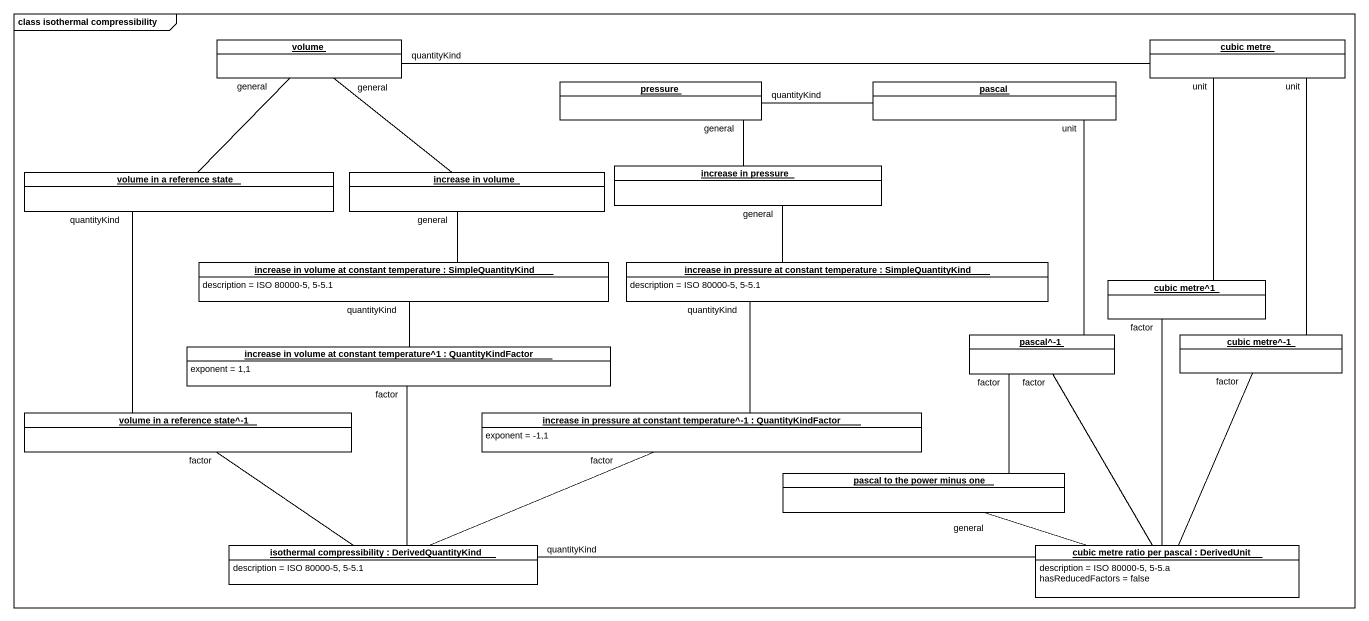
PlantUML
@startuml
mainframe class isothermal compressibility
hide circle
hide empty members
object volume #FFFFFF
object "cubic metre" as cubic_metre #FFFFFF
object pressure #FFFFFF
object pascal #FFFFFF
object "volume in a reference state" as volume_in_a_reference_state #FFFFFF
object "increase in volume" as increase_in_volume #FFFFFF
object "increase in pressure" as increase_in_pressure #FFFFFF
object "increase in volume at constant temperature : SimpleQuantityKind" as increase_in_volume_at #FFFFFF {
  description = ISO 80000-5, 5-5.1
}
object "increase in pressure at constant temperature : SimpleQuantityKind" as increase_in_pressure_at #FFFFFF {
  description = ISO 80000-5, 5-5.1
}
object "cubic metre^1" as cubic_metre_1 #FFFFFF
object "increase in volume at constant temperature^1 : QuantityKindFactor" as increase_in_volume_at_2 #FFFFFF {
  exponent = 1,1
}
object "pascal^-1" as pascal_1 #FFFFFF
object "cubic metre^-1" as cubic_metre_1_2 #FFFFFF
object "volume in a reference state^-1" as volume_in_a_reference_state_2 #FFFFFF
object "increase in pressure at constant temperature^-1 : QuantityKindFactor" as increase_in_pressure_at_2 #FFFFFF {
  exponent = -1,1
}
object "pascal to the power minus one" as pascal_to_the_power_minus #FFFFFF
object "isothermal compressibility : DerivedQuantityKind" as isothermal_compressibility #FFFFFF {
  description = ISO 80000-5, 5-5.1
}
object "cubic metre ratio per pascal : DerivedUnit" as cubic_metre_ratio_per_pascal #FFFFFF {
  description = ISO 80000-5, 5-5.a
  hasReducedFactors = false
}
cubic_metre -left- volume : quantityKind
cubic_metre -- cubic_metre_1 : unit
cubic_metre -- cubic_metre_1_2 : unit
pascal -left- pressure : quantityKind
pascal -- pascal_1 : unit
volume_in_a_reference_state -up- volume : general
volume_in_a_reference_state -- volume_in_a_reference_state_2 : quantityKind
increase_in_volume -up- volume : general
increase_in_pressure -up- pressure : general
increase_in_volume_at -up- increase_in_volume : general
increase_in_volume_at -- increase_in_volume_at_2 : quantityKind
increase_in_pressure_at -up- increase_in_pressure : general
increase_in_pressure_at -- increase_in_pressure_at_2 : quantityKind
cubic_metre_1 -- cubic_metre_ratio_per_pascal : factor
increase_in_volume_at_2 -- isothermal_compressibility : factor
pascal_1 -- pascal_to_the_power_minus : factor
pascal_1 -- cubic_metre_ratio_per_pascal : factor
cubic_metre_1_2 -- cubic_metre_ratio_per_pascal : factor
volume_in_a_reference_state_2 -- isothermal_compressibility : factor
increase_in_pressure_at_2 -left- isothermal_compressibility : factor
pascal_to_the_power_minus -right- cubic_metre_ratio_per_pascal : general
cubic_metre_ratio_per_pascal -left- isothermal_compressibility : quantityKind
@enduml
